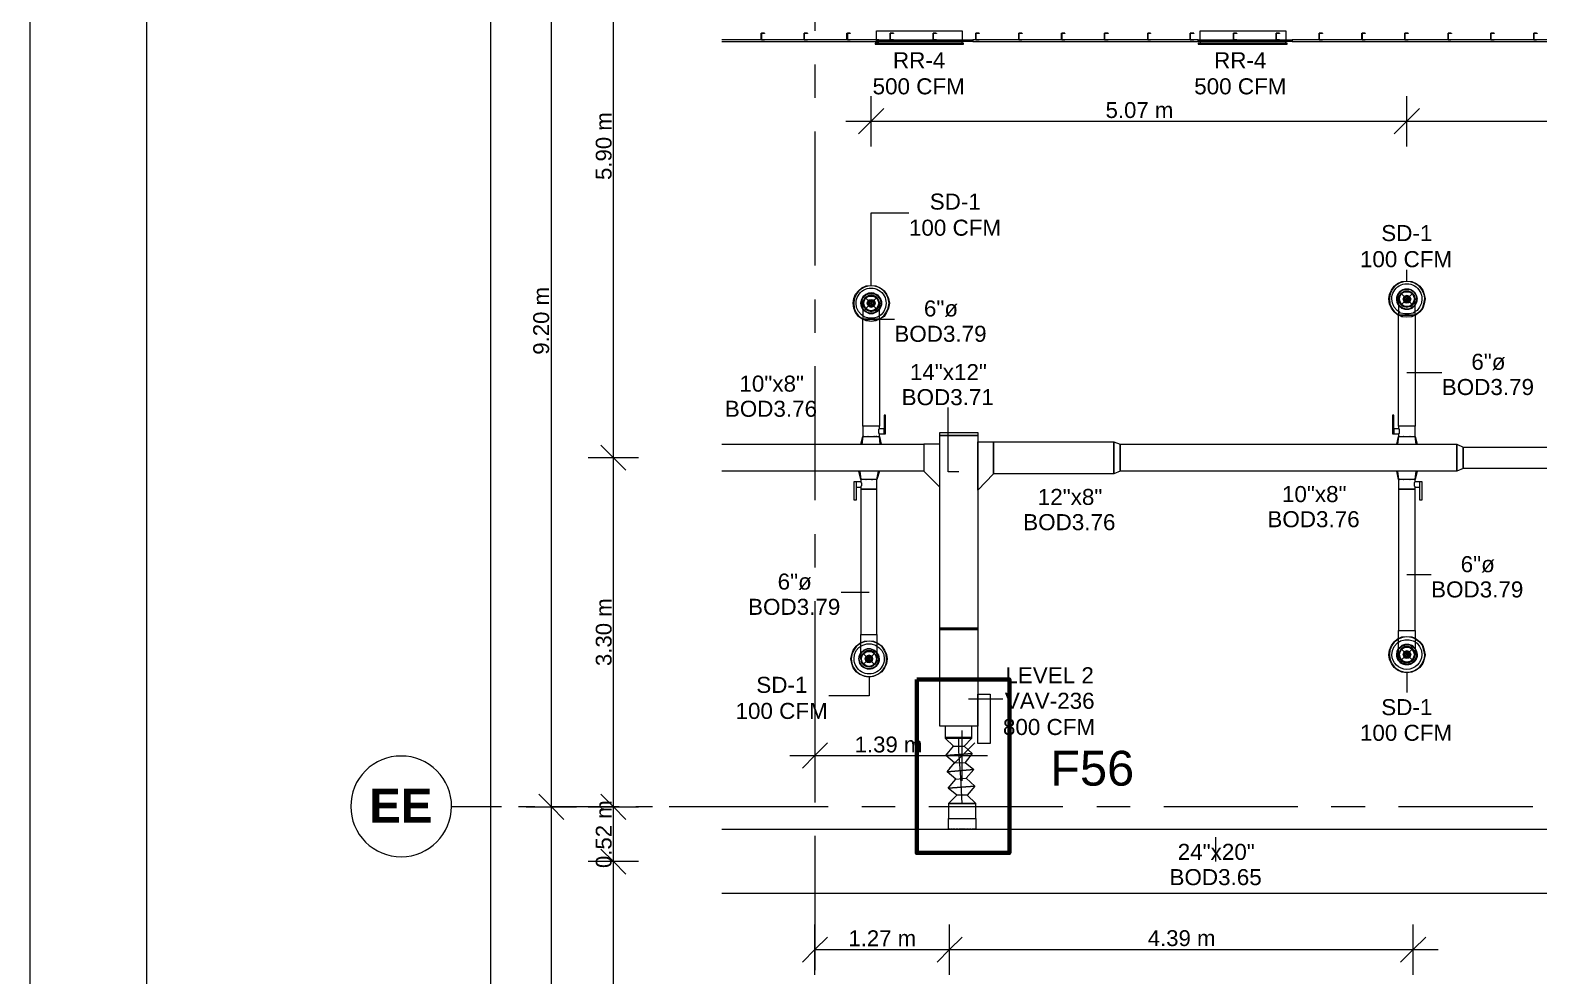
# Model space of a CAD drawing. Header units: metres. Extents: x -2 to 237, y -8 to 52.
# Drawn here: x -2.09 to 12.19, y 13.01 to 21.97 of the extents above; entities that cross this region are included whole.
import ezdxf

# ---------------------------------------------------------------- set-up
doc = ezdxf.new("R2010")
doc.units = ezdxf.units.M
for name, color, linetype, lineweight in [('HVAC - Ductos', 5, 'Continuous', 0), ('PDF2_Text', 7, 'Continuous', 0), ('pie de plano', 251, 'Continuous', 0)]:
    doc.layers.add(name, color=color, linetype=linetype, lineweight=lineweight)
doc.layers.add('PDF2_Geometry', color=7, linetype='Continuous', lineweight=0, true_color=0xaaaaaa)
doc.styles.add('PDF ArialUnicodeMS-Bold-Identity-H', font='arial.ttf')
doc.styles.add('PDF Helvetica', font='')
doc.styles.add('PDF Helvetica Bold', font='')
doc.styles.get('PDF Helvetica').set_extended_font_data('Helvetica')
doc.styles.get('PDF Helvetica Bold').set_extended_font_data('Helvetica', bold=True)

msp = doc.modelspace()

# ---------------------------------------------------------------- linework, layer by layer
at = {"layer": 'HVAC - Ductos', "color": 252, "lineweight": 0, "true_color": 0x939598}
for points in [[(2.272, 9.775), (2.272, 47.075)], [(2.845, 9.775), (2.845, 14.613), (2.845, 23.823), (2.845, 33.027), (2.845, 42.232), (2.845, 47.075)], [(3.432, 9.775), (3.432, 10.701), (3.432, 14.095), (3.432, 14.613), (3.432, 17.92), (3.432, 23.823), (3.432, 26.203), (3.432, 31.711), (3.432, 33.027), (3.432, 34.357), (3.432, 38.98), (3.432, 42.232), (3.432, 42.342), (3.432, 46.098), (3.432, 47.075)], [(3.313, 18.039), (3.432, 17.92), (3.551, 17.801)], [(3.67, 17.92), (3.432, 17.92), (3.193, 17.92)], [(2.726, 14.733), (2.845, 14.613), (2.964, 14.494)], [(3.313, 14.733), (3.432, 14.613), (3.551, 14.494)], [(2.606, 14.613), (2.845, 14.613), (3.083, 14.613)], [(3.193, 14.613), (3.432, 14.613), (3.67, 14.613)], [(3.313, 14.214), (3.432, 14.095), (3.551, 13.976)], [(3.67, 14.095), (3.432, 14.095), (3.193, 14.095)]]:
    msp.add_lwpolyline(points, dxfattribs=at)
at = {"layer": 'HVAC - Ductos', "lineweight": 0}
for points in [[(6.748, 21.846), (6.734, 21.846), (6.734, 21.869), (5.922, 21.869), (5.922, 21.965), (6.734, 21.965), (6.734, 21.869), (5.922, 21.869), (5.922, 21.846), (5.909, 21.846), (5.909, 21.837), (6.748, 21.837), (6.748, 21.846), (5.909, 21.846)], [(9.811, 21.846), (9.798, 21.846), (9.798, 21.869), (8.986, 21.869), (8.986, 21.965), (9.798, 21.965), (9.798, 21.869), (8.986, 21.869), (8.986, 21.846), (8.972, 21.846)], [(5.932, 21.837), (6.725, 21.837)], [(8.995, 21.837), (9.789, 21.837)], [(5.872, 20.869), (5.872, 21.108), (5.872, 21.346)], [(10.944, 20.869), (10.944, 21.108), (10.944, 21.346)], [(5.991, 21.227), (5.872, 21.108), (5.753, 20.988)], [(11.064, 21.227), (10.944, 21.108), (10.825, 20.988)], [(5.633, 21.108), (10.944, 21.108), (14.549, 21.108), (14.925, 21.108)], [(5.872, 19.553), (5.872, 20.241), (6.23, 20.241)], [(10.944, 19.594), (10.944, 19.7)], [(5.945, 19.356), (5.941, 19.356), (5.941, 19.351), (5.922, 19.333), (5.909, 19.319), (5.89, 19.31), (5.872, 19.31), (5.854, 19.31), (5.835, 19.319), (5.821, 19.333), (5.808, 19.346), (5.803, 19.365), (5.798, 19.383), (5.803, 19.402), (5.808, 19.42), (5.821, 19.434), (5.835, 19.447), (5.854, 19.452), (5.872, 19.457), (5.89, 19.452), (5.909, 19.447), (5.922, 19.434), (5.936, 19.42), (5.945, 19.402), (5.945, 19.383), (5.945, 19.365), (5.936, 19.346), (5.922, 19.333), (5.904, 19.314), (5.899, 19.314), (5.899, 19.31)], [(5.808, 19.415), (5.821, 19.434), (5.84, 19.447)], [(5.84, 19.452), (5.844, 19.452)], [(5.849, 19.452), (5.872, 19.457), (5.899, 19.452)], [(5.899, 19.452), (5.904, 19.452)], [(5.904, 19.447), (5.922, 19.434), (5.941, 19.415)], [(11.018, 19.397), (11.013, 19.392), (10.995, 19.369), (10.981, 19.36), (10.963, 19.351), (10.944, 19.351), (10.926, 19.351), (10.908, 19.36), (10.894, 19.369), (10.88, 19.388), (10.876, 19.402), (10.871, 19.424), (10.876, 19.443), (10.88, 19.461), (10.894, 19.475), (10.908, 19.489), (10.926, 19.493), (10.944, 19.498), (10.963, 19.493), (10.981, 19.489), (10.995, 19.475), (11.008, 19.461), (11.018, 19.443), (11.018, 19.424), (11.018, 19.402), (11.008, 19.388), (10.995, 19.369), (10.976, 19.356), (10.972, 19.351)], [(10.876, 19.392), (10.876, 19.397), (10.871, 19.424), (10.876, 19.447)], [(10.876, 19.447), (10.876, 19.452), (10.876, 19.457)], [(10.88, 19.452), (10.894, 19.475), (10.912, 19.489)], [(10.912, 19.493), (10.917, 19.493)], [(10.921, 19.493), (10.944, 19.498), (10.972, 19.493)], [(10.972, 19.493), (10.976, 19.493)], [(10.976, 19.489), (10.995, 19.475), (11.013, 19.452)], [(11.013, 19.457), (11.013, 19.452), (11.018, 19.447)], [(11.013, 19.447), (11.018, 19.424), (11.013, 19.397)], [(5.794, 19.383), (5.794, 19.379), (5.794, 19.356), (5.794, 19.328), (5.794, 19.291), (5.794, 19.25), (5.794, 19.232), (5.798, 19.232), (5.808, 19.232), (5.817, 19.232), (5.835, 19.232), (5.854, 19.232), (5.872, 19.232), (5.89, 19.232), (5.909, 19.232), (5.927, 19.232), (5.936, 19.232), (5.945, 19.232), (5.95, 19.232), (5.95, 19.273), (5.95, 19.314), (5.95, 19.346), (5.95, 19.369), (5.95, 19.383)], [(5.803, 19.351), (5.803, 19.356), (5.798, 19.383), (5.803, 19.406)], [(5.798, 19.379), (5.798, 19.365), (5.808, 19.346), (5.817, 19.328), (5.835, 19.319), (5.854, 19.31), (5.872, 19.305), (5.89, 19.31), (5.909, 19.319), (5.927, 19.328), (5.936, 19.346), (5.945, 19.365), (5.95, 19.379)], [(5.803, 19.411), (5.803, 19.415)], [(5.844, 19.31), (5.844, 19.314), (5.84, 19.314), (5.821, 19.333), (5.808, 19.351)], [(5.899, 19.314), (5.872, 19.31), (5.849, 19.314)], [(5.941, 19.415), (5.941, 19.411), (5.945, 19.411)], [(5.941, 19.406), (5.945, 19.383), (5.941, 19.356)], [(10.866, 19.424), (10.866, 19.415), (10.866, 19.397), (10.866, 19.369), (10.866, 19.333), (10.866, 19.287), (10.866, 19.269), (10.871, 19.269), (10.88, 19.269), (10.889, 19.269), (10.908, 19.269), (10.926, 19.269), (10.944, 19.269), (10.963, 19.269), (10.981, 19.269), (10.999, 19.269), (11.013, 19.269), (11.018, 19.269), (11.022, 19.269), (11.022, 19.314), (11.022, 19.356), (11.022, 19.388), (11.022, 19.411), (11.022, 19.42)], [(10.871, 19.415), (10.871, 19.402), (10.88, 19.383), (10.889, 19.369), (10.908, 19.356), (10.926, 19.351), (10.944, 19.346), (10.963, 19.351), (10.981, 19.356), (10.999, 19.369), (11.013, 19.383), (11.018, 19.402), (11.022, 19.415)], [(11.022, 19.305), (11.004, 19.291), (10.967, 19.282), (10.926, 19.282), (10.885, 19.291), (10.871, 19.305)], [(10.917, 19.351), (10.912, 19.356), (10.894, 19.369), (10.88, 19.392)], [(10.972, 19.356), (10.944, 19.351), (10.921, 19.356)], [(5.95, 19.264), (5.932, 19.25), (5.895, 19.241), (5.854, 19.241), (5.812, 19.25), (5.794, 19.264)], [(5.95, 19.232), (5.918, 19.218), (5.872, 19.209), (5.826, 19.218), (5.794, 19.232)], [(5.95, 19.232), (5.945, 19.232), (5.936, 19.232), (5.927, 19.232), (5.909, 19.232), (5.89, 19.232), (5.872, 19.232), (5.854, 19.232), (5.835, 19.232), (5.817, 19.232), (5.808, 19.232), (5.798, 19.232), (5.794, 19.232)], [(5.798, 19.236), (5.831, 19.223), (5.872, 19.214), (5.918, 19.223), (5.95, 19.236)], [(5.872, 19.232), (6.092, 19.232)], [(11.022, 19.269), (11.018, 19.269), (11.013, 19.269), (10.999, 19.269), (10.981, 19.269), (10.963, 19.269), (10.944, 19.269), (10.926, 19.269), (10.908, 19.269), (10.889, 19.269), (10.88, 19.269), (10.871, 19.269), (10.866, 19.269)], [(10.871, 19.273), (10.903, 19.259), (10.944, 19.255), (10.99, 19.259), (11.022, 19.273)], [(11.022, 19.269), (10.99, 19.255), (10.944, 19.25), (10.898, 19.255), (10.871, 19.269)], [(10.944, 18.727), (11.275, 18.727)], [(5.945, 18.122), (5.95, 18.122), (5.95, 18.145), (5.996, 18.145), (6.009, 18.145), (6.009, 18.324), (5.996, 18.324), (5.996, 18.145), (5.996, 18.149), (5.996, 18.154), (5.996, 18.159), (5.996, 18.163), (5.996, 18.172), (5.996, 18.177), (5.996, 18.182), (5.996, 18.191), (5.996, 18.195), (5.95, 18.195), (5.95, 18.218), (5.945, 18.218), (5.936, 18.218), (5.927, 18.218), (5.909, 18.218), (5.89, 18.218), (5.872, 18.218), (5.854, 18.218), (5.835, 18.218), (5.817, 18.218), (5.808, 18.218), (5.798, 18.218), (5.794, 18.218), (5.794, 18.122), (5.798, 18.122), (5.803, 18.122), (5.808, 18.122), (5.817, 18.122), (5.835, 18.122), (5.854, 18.122), (5.872, 18.122), (5.89, 18.122), (5.909, 18.122), (5.927, 18.122), (5.936, 18.122), (5.941, 18.122)], [(6.702, 17.787), (6.601, 17.787), (6.601, 18.397)], [(11.018, 18.122), (11.022, 18.122), (11.022, 18.218), (11.018, 18.218), (11.013, 18.218), (10.999, 18.218), (10.981, 18.218), (10.963, 18.218), (10.944, 18.218), (10.926, 18.218), (10.908, 18.218), (10.889, 18.218), (10.88, 18.218), (10.871, 18.218), (10.866, 18.218), (10.866, 18.195), (10.82, 18.195), (10.82, 18.191), (10.82, 18.182), (10.82, 18.177), (10.82, 18.172), (10.82, 18.163), (10.82, 18.159), (10.82, 18.154), (10.82, 18.149), (10.82, 18.145), (10.82, 18.324), (10.807, 18.324), (10.807, 18.145), (10.82, 18.145), (10.866, 18.145), (10.866, 18.122), (10.871, 18.122), (10.876, 18.122), (10.88, 18.122), (10.889, 18.122), (10.908, 18.122), (10.926, 18.122), (10.944, 18.122), (10.963, 18.122), (10.981, 18.122), (10.999, 18.122), (11.013, 18.122)], [(5.95, 18.145), (5.95, 18.149), (5.945, 18.149), (5.945, 18.159), (5.945, 18.168), (5.945, 18.177), (5.945, 18.182), (5.945, 18.191), (5.95, 18.195)], [(10.866, 18.195), (10.871, 18.195), (10.871, 18.191), (10.871, 18.182), (10.871, 18.177), (10.871, 18.168), (10.871, 18.159), (10.871, 18.149), (10.866, 18.145)], [(4.459, 18.049), (6.372, 18.049), (6.372, 17.792), (4.459, 17.792)], [(5.78, 18.049), (5.776, 18.049), (5.794, 18.122), (5.776, 18.049), (5.78, 18.049), (5.785, 18.049), (5.789, 18.049), (5.798, 18.049)], [(5.794, 18.122), (5.785, 18.049)], [(5.794, 18.049), (5.789, 18.049)], [(5.803, 18.049), (5.817, 18.049), (5.821, 18.049)], [(5.826, 18.049), (5.831, 18.049), (5.84, 18.049), (5.854, 18.049)], [(5.858, 18.049), (5.863, 18.049), (5.886, 18.049)], [(5.89, 18.049), (5.895, 18.049), (5.904, 18.049), (5.918, 18.049), (5.927, 18.049), (5.945, 18.049), (5.959, 18.049), (5.964, 18.049), (5.968, 18.049), (5.964, 18.049)], [(5.968, 18.049), (5.95, 18.122), (5.968, 18.049)], [(5.959, 18.049), (5.95, 18.122)], [(10.848, 18.049), (10.866, 18.122), (10.848, 18.049)], [(10.853, 18.049), (10.848, 18.049), (10.853, 18.049), (10.857, 18.049), (10.862, 18.049), (10.871, 18.049)], [(10.866, 18.122), (10.857, 18.049)], [(10.876, 18.049), (10.889, 18.049), (10.894, 18.049)], [(10.898, 18.049), (10.903, 18.049), (10.912, 18.049), (10.921, 18.049), (10.931, 18.049), (10.935, 18.049), (10.958, 18.049)], [(10.963, 18.049), (10.967, 18.049), (10.976, 18.049), (10.99, 18.049), (10.995, 18.049), (10.999, 18.049), (11.018, 18.049), (11.031, 18.049), (11.036, 18.049), (11.041, 18.049), (11.022, 18.122), (11.041, 18.049), (11.036, 18.049)], [(11.031, 18.049), (11.022, 18.122)], [(5.73, 17.64), (5.776, 17.64), (5.776, 17.622), (5.78, 17.622), (5.785, 17.622), (5.798, 17.622), (5.812, 17.622), (5.831, 17.622), (5.854, 17.622), (5.872, 17.622), (5.89, 17.622), (5.904, 17.622), (5.918, 17.622), (5.927, 17.622), (5.927, 17.714), (5.941, 17.792)], [(5.927, 17.714), (5.922, 17.714), (5.918, 17.714), (5.904, 17.714), (5.89, 17.714), (5.872, 17.714), (5.854, 17.714), (5.831, 17.714), (5.812, 17.714), (5.798, 17.714), (5.785, 17.714), (5.78, 17.714), (5.776, 17.714), (5.776, 17.691), (5.73, 17.691), (5.73, 17.686), (5.73, 17.682), (5.73, 17.673), (5.73, 17.668), (5.73, 17.659), (5.73, 17.654), (5.73, 17.65), (5.73, 17.645)], [(5.776, 17.792), (5.766, 17.792), (5.762, 17.792), (5.757, 17.792), (5.762, 17.792)], [(5.757, 17.792), (5.776, 17.714), (5.757, 17.792)], [(5.766, 17.792), (5.776, 17.714)], [(5.835, 17.792), (5.831, 17.792), (5.817, 17.792), (5.808, 17.792), (5.803, 17.792), (5.798, 17.792), (5.78, 17.792)], [(5.922, 17.792), (5.909, 17.792), (5.899, 17.792), (5.895, 17.792), (5.886, 17.792), (5.872, 17.792), (5.867, 17.792), (5.863, 17.792), (5.84, 17.792)], [(5.945, 17.792), (5.95, 17.792), (5.927, 17.714), (5.95, 17.792), (5.945, 17.792), (5.941, 17.792), (5.936, 17.792), (5.927, 17.792)], [(10.871, 17.792), (10.862, 17.792), (10.857, 17.792), (10.866, 17.714), (10.848, 17.792), (10.853, 17.792), (10.848, 17.792), (10.866, 17.714)], [(11.013, 17.714), (10.999, 17.714), (10.981, 17.714), (10.963, 17.714), (10.944, 17.714), (10.926, 17.714), (10.908, 17.714), (10.889, 17.714), (10.88, 17.714), (10.876, 17.714), (10.871, 17.714), (10.866, 17.714), (10.866, 17.622), (10.871, 17.622), (10.88, 17.622), (10.889, 17.622), (10.908, 17.622), (10.926, 17.622), (10.944, 17.622), (10.963, 17.622), (10.981, 17.622), (10.999, 17.622), (11.013, 17.622), (11.018, 17.622), (11.022, 17.622), (11.022, 17.64), (11.068, 17.64)], [(10.894, 17.792), (10.889, 17.792), (10.876, 17.792)], [(10.958, 17.792), (10.935, 17.792), (10.931, 17.792), (10.921, 17.792), (10.912, 17.792), (10.903, 17.792), (10.898, 17.792)], [(11.022, 17.714), (11.031, 17.792), (11.018, 17.792), (10.999, 17.792), (10.995, 17.792), (10.99, 17.792), (10.976, 17.792), (10.967, 17.792), (10.963, 17.792)], [(11.068, 17.645), (11.068, 17.65), (11.068, 17.654), (11.068, 17.659), (11.068, 17.668), (11.068, 17.673), (11.068, 17.682), (11.068, 17.686), (11.068, 17.691), (11.022, 17.691), (11.022, 17.714), (11.018, 17.714)], [(11.041, 17.792), (11.022, 17.714), (11.041, 17.792)], [(5.776, 17.691), (5.776, 17.686), (5.78, 17.682), (5.78, 17.673), (5.78, 17.663), (5.78, 17.654), (5.776, 17.65), (5.776, 17.645), (5.776, 17.64)], [(11.022, 17.64), (11.022, 17.645), (11.018, 17.65), (11.018, 17.654), (11.018, 17.663), (11.018, 17.673), (11.018, 17.682), (11.018, 17.686), (11.022, 17.691)], [(10.944, 16.815), (11.174, 16.815)], [(5.854, 16.645), (5.588, 16.645)], [(5.927, 16.168), (5.936, 16.164), (5.973, 16.136), (6, 16.099), (6.019, 16.058), (6.023, 16.017), (6.019, 15.971), (6, 15.93), (5.973, 15.893), (5.936, 15.866), (5.895, 15.852), (5.854, 15.843), (5.808, 15.852), (5.766, 15.866), (5.73, 15.893), (5.702, 15.93), (5.688, 15.971), (5.679, 16.017), (5.688, 16.058), (5.702, 16.099), (5.73, 16.136), (5.766, 16.164), (5.776, 16.168)], [(5.776, 16.017), (5.776, 16.031), (5.776, 16.058), (5.776, 16.095), (5.776, 16.141), (5.776, 16.191), (5.776, 16.246), (5.78, 16.246), (5.785, 16.246), (5.798, 16.246), (5.812, 16.246), (5.831, 16.246), (5.854, 16.246), (5.872, 16.246), (5.89, 16.246), (5.904, 16.246), (5.918, 16.246), (5.927, 16.246), (5.927, 16.21), (5.927, 16.159), (5.927, 16.109), (5.927, 16.072), (5.927, 16.04), (5.927, 16.021), (5.927, 16.017), (5.927, 15.999), (5.927, 16.017), (5.927, 16.021), (5.927, 16.017)], [(5.776, 16.168), (5.808, 16.182), (5.854, 16.187), (5.895, 16.182), (5.927, 16.168)], [(5.927, 16.164), (5.895, 16.177), (5.854, 16.182), (5.808, 16.177), (5.776, 16.164)], [(5.776, 16.136), (5.794, 16.145), (5.831, 16.159), (5.872, 16.159), (5.913, 16.145), (5.927, 16.136)], [(11.022, 16.21), (11.031, 16.205), (11.068, 16.177), (11.096, 16.141), (11.109, 16.099), (11.119, 16.054), (11.109, 16.012), (11.096, 15.971), (11.068, 15.934), (11.031, 15.907), (10.99, 15.888), (10.944, 15.884), (10.898, 15.888), (10.857, 15.907), (10.825, 15.934), (10.798, 15.971), (10.779, 16.012), (10.775, 16.054), (10.779, 16.099), (10.798, 16.141), (10.825, 16.177), (10.857, 16.205), (10.866, 16.21)], [(10.866, 16.054), (10.866, 16.058), (10.866, 16.072), (10.866, 16.099), (10.866, 16.136), (10.866, 16.182), (10.866, 16.232), (10.866, 16.283), (10.871, 16.283), (10.88, 16.283), (10.889, 16.283), (10.908, 16.283), (10.926, 16.283), (10.944, 16.283), (10.963, 16.283), (10.981, 16.283), (10.999, 16.283), (11.013, 16.283), (11.018, 16.283), (11.022, 16.283), (11.022, 16.251), (11.022, 16.196), (11.022, 16.15), (11.022, 16.109), (11.022, 16.081), (11.022, 16.063), (11.022, 16.054), (11.018, 16.04), (11.022, 16.054), (11.022, 16.063), (11.022, 16.054)], [(10.871, 16.21), (10.898, 16.223), (10.944, 16.228), (10.99, 16.223), (11.022, 16.21)], [(11.022, 16.205), (10.99, 16.219), (10.944, 16.223), (10.903, 16.219), (10.871, 16.205)], [(10.871, 16.177), (10.885, 16.187), (10.926, 16.196), (10.967, 16.196), (11.004, 16.187), (11.022, 16.177)], [(5.927, 16.021), (5.927, 16.035), (5.918, 16.054), (5.904, 16.067), (5.89, 16.081), (5.872, 16.09), (5.854, 16.09), (5.831, 16.09), (5.812, 16.081), (5.798, 16.067), (5.785, 16.054), (5.78, 16.035), (5.776, 16.021)], [(5.78, 16.04), (5.78, 16.044), (5.785, 16.049)], [(5.785, 15.989), (5.78, 16.017), (5.785, 16.04)], [(5.785, 16.044), (5.798, 16.067), (5.821, 16.081)], [(5.821, 16.086), (5.826, 16.086), (5.854, 16.09), (5.876, 16.086), (5.881, 16.086), (5.886, 16.086)], [(5.881, 16.081), (5.904, 16.067), (5.918, 16.044)], [(5.922, 16.049), (5.922, 16.044), (5.922, 16.04), (5.927, 16.017), (5.922, 15.989)], [(10.972, 16.127), (10.976, 16.122), (10.995, 16.109), (11.008, 16.09), (11.018, 16.077), (11.013, 16.095), (10.999, 16.109), (10.981, 16.122), (10.963, 16.132), (10.944, 16.132), (10.926, 16.132), (10.908, 16.122), (10.889, 16.109), (10.88, 16.095), (10.871, 16.077), (10.871, 16.063)], [(10.876, 16.031), (10.871, 16.054), (10.876, 16.077), (10.88, 16.09), (10.894, 16.109), (10.908, 16.118), (10.926, 16.127), (10.944, 16.132), (10.963, 16.127), (10.981, 16.118), (10.995, 16.109), (11.013, 16.086), (11.018, 16.081)], [(11.022, 16.063), (11.018, 16.077), (11.018, 16.054), (11.018, 16.035), (11.018, 16.04), (11.018, 16.035), (11.008, 16.017), (10.995, 16.003), (10.981, 15.994), (10.963, 15.985), (10.944, 15.98), (10.926, 15.985), (10.908, 15.994), (10.894, 16.003), (10.88, 16.017), (10.876, 16.035), (10.871, 16.054), (10.876, 16.077)], [(10.876, 16.081), (10.876, 16.086)], [(10.876, 16.021), (10.876, 16.026), (10.876, 16.031)], [(10.88, 16.086), (10.894, 16.109), (10.912, 16.122), (10.917, 16.127)], [(10.912, 15.989), (10.894, 16.003), (10.88, 16.026)], [(10.921, 16.127), (10.944, 16.132), (10.972, 16.122)], [(11.013, 16.026), (10.995, 16.003), (10.976, 15.989)], [(11.013, 16.077), (11.018, 16.054), (11.013, 16.031)], [(11.018, 16.031), (11.013, 16.026), (11.013, 16.021)], [(5.785, 15.985), (5.78, 15.985), (5.78, 15.989)], [(5.821, 15.948), (5.798, 15.962), (5.785, 15.985)], [(5.812, 15.953), (5.812, 15.948)], [(5.826, 15.943), (5.821, 15.943), (5.821, 15.948)], [(5.876, 15.948), (5.854, 15.943), (5.826, 15.948)], [(5.886, 15.948), (5.881, 15.943), (5.876, 15.943)], [(5.918, 15.985), (5.904, 15.962), (5.881, 15.948)], [(5.922, 15.989), (5.922, 15.985)], [(10.917, 15.985), (10.912, 15.985)], [(10.972, 15.985), (10.944, 15.98), (10.921, 15.985)], [(10.944, 15.884), (10.944, 15.696)], [(10.976, 15.985), (10.972, 15.985)], [(5.854, 15.843), (5.854, 15.664), (5.473, 15.664)], [(6.794, 15.636), (7.119, 15.636)], [(5.34, 15.338), (5.34, 15.1), (5.34, 14.861)], [(6.734, 14.861), (6.734, 15.1), (6.734, 15.338)], [(5.459, 15.219), (5.34, 15.1), (5.221, 14.98)], [(6.652, 15.187), (6.574, 15.265), (6.826, 15.265), (6.752, 15.187), (6.83, 15.118), (6.578, 15.1), (6.652, 15.187), (6.752, 15.187)], [(6.574, 15.265), (6.578, 15.265), (6.597, 15.265), (6.624, 15.265), (6.661, 15.265), (6.702, 15.265), (6.739, 15.265), (6.775, 15.265), (6.803, 15.265), (6.821, 15.265), (6.826, 15.265)], [(6.853, 15.219), (6.734, 15.1), (6.615, 14.98)], [(6.734, 14.646), (6.729, 14.769), (6.72, 14.893), (6.711, 15.017), (6.702, 15.141), (6.702, 15.265)], [(5.101, 15.1), (6.973, 15.1)], [(6.661, 15.031), (6.578, 15.1), (6.83, 15.118), (6.762, 15.035), (6.844, 14.967), (6.592, 14.944), (6.661, 15.031), (6.762, 15.035)], [(6.674, 14.875), (6.592, 14.944), (6.844, 14.967), (6.771, 14.884), (6.853, 14.811), (6.601, 14.792), (6.674, 14.875), (6.771, 14.884)], [(6.684, 14.724), (6.601, 14.792), (6.853, 14.811), (6.78, 14.724), (6.684, 14.724), (6.606, 14.646), (6.606, 14.503), (6.61, 14.503), (6.624, 14.503), (6.642, 14.503), (6.67, 14.503), (6.702, 14.503), (6.734, 14.503), (6.766, 14.503), (6.798, 14.503), (6.821, 14.503), (6.844, 14.503), (6.858, 14.503), (6.863, 14.503), (6.863, 14.646), (6.606, 14.646), (6.863, 14.646), (6.78, 14.724)], [(6.61, 14.402), (6.606, 14.402), (6.606, 14.503), (6.61, 14.503), (6.624, 14.503), (6.642, 14.503), (6.67, 14.503), (6.702, 14.503), (6.734, 14.503), (6.766, 14.503), (6.798, 14.503), (6.821, 14.503), (6.844, 14.503), (6.858, 14.503), (6.863, 14.503), (6.863, 14.402), (6.858, 14.402)], [(4.459, 14.402), (14.182, 14.402), (14.182, 13.793), (4.459, 13.793)], [(6.624, 14.402), (6.619, 14.402), (6.615, 14.402)], [(6.638, 14.402), (6.633, 14.402), (6.629, 14.402)], [(6.665, 14.402), (6.656, 14.402), (6.647, 14.402)], [(6.693, 14.402), (6.679, 14.402), (6.674, 14.402)], [(6.766, 14.402), (6.762, 14.402), (6.734, 14.402), (6.707, 14.402), (6.702, 14.402)], [(6.794, 14.402), (6.789, 14.402), (6.775, 14.402)], [(6.817, 14.402), (6.812, 14.402), (6.803, 14.402)], [(6.84, 14.402), (6.83, 14.402), (6.826, 14.402)], [(6.853, 14.402), (6.849, 14.402), (6.844, 14.402)], [(9.137, 14.095), (9.137, 14.325)], [(5.34, 13.261), (5.34, 13.499)], [(6.615, 13.022), (6.615, 13.261), (6.615, 13.499)], [(11.004, 13.022), (11.004, 13.261), (11.004, 13.499)], [(5.459, 13.38), (5.34, 13.261), (5.221, 13.141)], [(6.734, 13.38), (6.615, 13.261), (6.496, 13.141)], [(11.123, 13.38), (11.004, 13.261), (10.885, 13.141)], [(5.34, 13.022), (5.34, 13.261), (6.615, 13.261), (11.242, 13.261)]]:
    msp.add_lwpolyline(points, dxfattribs=at)
for points in [[(5.932, 21.869), (6.051, 21.869)], [(6.133, 21.869), (6.289, 21.869)], [(6.372, 21.869), (6.528, 21.869)], [(6.61, 21.869), (6.729, 21.869)], [(8.995, 21.869), (9.114, 21.869)], [(9.192, 21.869), (9.353, 21.869)], [(9.431, 21.869), (9.591, 21.869)], [(9.669, 21.869), (9.793, 21.869)], [(8.968, 21.846), (8.968, 21.837), (9.811, 21.837), (9.811, 21.846)], [(10.866, 18.218), (10.866, 19.269), (10.857, 19.273), (10.825, 19.301), (10.798, 19.337), (10.779, 19.379), (10.775, 19.424), (10.779, 19.466), (10.798, 19.507), (10.825, 19.544), (10.857, 19.571), (10.898, 19.59), (10.944, 19.594), (10.99, 19.59), (11.031, 19.571), (11.068, 19.544), (11.096, 19.507), (11.109, 19.466), (11.119, 19.424), (11.109, 19.379), (11.096, 19.337), (11.068, 19.301), (11.031, 19.273), (11.022, 19.269), (11.022, 18.218), (11.018, 18.218), (11.013, 18.218), (10.999, 18.218), (10.981, 18.218), (10.963, 18.218), (10.944, 18.218), (10.926, 18.218), (10.908, 18.218), (10.889, 18.218), (10.88, 18.218), (10.871, 18.218)], [(5.794, 18.218), (5.794, 19.232), (5.785, 19.236), (5.753, 19.259), (5.725, 19.296), (5.707, 19.337), (5.702, 19.383), (5.707, 19.429), (5.725, 19.47), (5.753, 19.502), (5.785, 19.53), (5.826, 19.548), (5.872, 19.553), (5.918, 19.548), (5.959, 19.53), (5.996, 19.502), (6.019, 19.47), (6.037, 19.429), (6.046, 19.383), (6.037, 19.337), (6.019, 19.296), (5.996, 19.259), (5.959, 19.236), (5.95, 19.232), (5.95, 18.218), (5.945, 18.218), (5.936, 18.218), (5.927, 18.218), (5.909, 18.218), (5.89, 18.218), (5.872, 18.218), (5.854, 18.218), (5.835, 18.218), (5.817, 18.218), (5.808, 18.218), (5.798, 18.218)], [(5.794, 19.383), (5.798, 19.402), (5.808, 19.42), (5.817, 19.438), (5.835, 19.447), (5.854, 19.457), (5.872, 19.461), (5.89, 19.457), (5.909, 19.447), (5.927, 19.438), (5.936, 19.42), (5.945, 19.402), (5.95, 19.383), (5.95, 19.379), (5.95, 19.383), (5.945, 19.402), (5.936, 19.42), (5.927, 19.438), (5.909, 19.447), (5.89, 19.457), (5.872, 19.461), (5.854, 19.457), (5.835, 19.447), (5.817, 19.438), (5.808, 19.42), (5.798, 19.402), (5.794, 19.383), (5.798, 19.379)], [(5.936, 19.356), (5.922, 19.333), (5.899, 19.319), (5.872, 19.31), (5.844, 19.319), (5.821, 19.333), (5.808, 19.356), (5.803, 19.383), (5.808, 19.411), (5.821, 19.434), (5.844, 19.447), (5.872, 19.452), (5.899, 19.447), (5.922, 19.434), (5.936, 19.411), (5.945, 19.383)], [(10.866, 19.424), (10.871, 19.443), (10.88, 19.461), (10.889, 19.475), (10.908, 19.489), (10.926, 19.498), (10.944, 19.498), (10.963, 19.498), (10.981, 19.489), (10.999, 19.475), (11.013, 19.461), (11.018, 19.443), (11.022, 19.424), (11.022, 19.415), (11.022, 19.424), (11.018, 19.443), (11.013, 19.461), (10.999, 19.475), (10.981, 19.489), (10.963, 19.498), (10.944, 19.498), (10.926, 19.498), (10.908, 19.489), (10.889, 19.475), (10.88, 19.461), (10.871, 19.443), (10.866, 19.424), (10.871, 19.415)], [(11.008, 19.397), (10.995, 19.374), (10.972, 19.356), (10.944, 19.351), (10.917, 19.356), (10.894, 19.374), (10.88, 19.397), (10.876, 19.424), (10.88, 19.452), (10.894, 19.475), (10.917, 19.489), (10.944, 19.493), (10.972, 19.489), (10.995, 19.475), (11.008, 19.452), (11.018, 19.424)], [(10.976, 19.406), (10.981, 19.424), (10.976, 19.406), (10.963, 19.392), (10.944, 19.388), (10.926, 19.392), (10.917, 19.406), (10.908, 19.424), (10.917, 19.438), (10.926, 19.452), (10.944, 19.457), (10.963, 19.452), (10.976, 19.438), (10.981, 19.424), (10.976, 19.438), (10.963, 19.452), (10.944, 19.457), (10.926, 19.452), (10.917, 19.438), (10.912, 19.424), (10.917, 19.406), (10.926, 19.392), (10.944, 19.388), (10.963, 19.392)], [(10.926, 19.438), (10.921, 19.424), (10.926, 19.438), (10.935, 19.447), (10.953, 19.447), (10.967, 19.438), (10.972, 19.424), (10.967, 19.438), (10.953, 19.447), (10.935, 19.447)], [(10.958, 19.411), (10.944, 19.402), (10.931, 19.411), (10.926, 19.424), (10.931, 19.438), (10.944, 19.443), (10.958, 19.438), (10.967, 19.424)], [(10.944, 19.429), (10.94, 19.424), (10.94, 19.429), (10.949, 19.429), (10.949, 19.424), (10.949, 19.429)], [(5.776, 19.383), (5.78, 19.351), (5.794, 19.324), (5.78, 19.351)], [(5.798, 19.324), (5.826, 19.301), (5.858, 19.291), (5.89, 19.291), (5.918, 19.301), (5.945, 19.324), (5.95, 19.328), (5.945, 19.324), (5.918, 19.301), (5.89, 19.291), (5.858, 19.291), (5.826, 19.301), (5.798, 19.324), (5.794, 19.328)], [(5.945, 19.319), (5.922, 19.301), (5.89, 19.287), (5.854, 19.287), (5.826, 19.301), (5.798, 19.319), (5.794, 19.324), (5.798, 19.319), (5.826, 19.301), (5.854, 19.287), (5.89, 19.287), (5.922, 19.301), (5.945, 19.319), (5.95, 19.324)], [(5.904, 19.365), (5.909, 19.383), (5.904, 19.365), (5.89, 19.351), (5.872, 19.346), (5.854, 19.351), (5.84, 19.365), (5.835, 19.383), (5.84, 19.402), (5.854, 19.415), (5.872, 19.42), (5.89, 19.415), (5.904, 19.402), (5.909, 19.383), (5.904, 19.402), (5.89, 19.411), (5.872, 19.415), (5.854, 19.411), (5.844, 19.402), (5.84, 19.383), (5.844, 19.365), (5.854, 19.351), (5.872, 19.346), (5.89, 19.351)], [(5.89, 19.369), (5.899, 19.383), (5.895, 19.369), (5.881, 19.36), (5.863, 19.36), (5.854, 19.369), (5.844, 19.383), (5.854, 19.397), (5.863, 19.406), (5.881, 19.406), (5.895, 19.397), (5.899, 19.383), (5.89, 19.397), (5.881, 19.406), (5.863, 19.406), (5.854, 19.397), (5.849, 19.383), (5.854, 19.369), (5.863, 19.36), (5.881, 19.36)], [(5.886, 19.369), (5.872, 19.36), (5.858, 19.369), (5.854, 19.383), (5.858, 19.397), (5.872, 19.402), (5.886, 19.397), (5.895, 19.383)], [(5.872, 19.388), (5.867, 19.383), (5.867, 19.388), (5.876, 19.388), (5.876, 19.383), (5.876, 19.388)], [(5.876, 19.379), (5.876, 19.383), (5.876, 19.379), (5.867, 19.379), (5.867, 19.383), (5.872, 19.379)], [(10.848, 19.424), (10.853, 19.388), (10.866, 19.365), (10.853, 19.388)], [(11.022, 19.369), (11.018, 19.36), (10.99, 19.342), (10.963, 19.328), (10.931, 19.328), (10.898, 19.342), (10.871, 19.36), (10.898, 19.337), (10.926, 19.328), (10.963, 19.328), (10.995, 19.337), (11.018, 19.36), (11.022, 19.365), (11.018, 19.36)], [(10.871, 19.36), (10.898, 19.342), (10.931, 19.328), (10.963, 19.328), (10.99, 19.342), (11.018, 19.36), (10.995, 19.337), (10.963, 19.328), (10.926, 19.328), (10.898, 19.337), (10.871, 19.36), (10.871, 19.365), (10.871, 19.36), (10.871, 19.369)], [(10.967, 19.406), (10.972, 19.424), (10.967, 19.406), (10.953, 19.397), (10.935, 19.397), (10.926, 19.406), (10.921, 19.424), (10.926, 19.406), (10.935, 19.397), (10.953, 19.397)], [(10.949, 19.42), (10.949, 19.424), (10.949, 19.415), (10.94, 19.415), (10.94, 19.424), (10.944, 19.42)], [(6.881, 18.131), (6.523, 18.131), (6.523, 18.159), (6.881, 18.159)], [(5.803, 18.122), (5.798, 18.122)], [(5.844, 18.122), (5.84, 18.122)], [(5.904, 18.122), (5.899, 18.122)], [(5.927, 18.122), (5.918, 18.122)], [(6.372, 18.049), (6.372, 17.792), (6.523, 17.64), (6.523, 18.049)], [(6.881, 18.131), (6.881, 16.306), (6.523, 16.306), (6.523, 18.131)], [(7.032, 17.769), (6.881, 17.613), (6.881, 18.071), (7.032, 18.071)], [(8.17, 17.769), (7.032, 17.769), (7.032, 18.071), (8.17, 18.071)], [(8.17, 18.071), (8.229, 18.049), (8.229, 17.792), (8.17, 17.769)], [(8.229, 18.049), (11.417, 18.049), (11.417, 17.792), (8.229, 17.792)], [(10.876, 18.122), (10.871, 18.122)], [(10.917, 18.122), (10.912, 18.122)], [(10.976, 18.122), (10.972, 18.122)], [(11.417, 18.049), (11.476, 18.021), (11.476, 17.819), (11.417, 17.792)], [(11.476, 18.021), (15.031, 18.021), (15.031, 17.819), (11.476, 17.819)], [(5.821, 17.714), (5.826, 17.714)], [(5.876, 17.714), (5.881, 17.714), (5.886, 17.714), (5.881, 17.714)], [(10.871, 17.714), (10.876, 17.714)], [(10.912, 17.714), (10.917, 17.714)], [(10.972, 17.714), (10.976, 17.714)], [(11.041, 17.792), (11.036, 17.792)], [(5.73, 17.517), (5.711, 17.517), (5.711, 17.695), (5.73, 17.695)], [(5.927, 17.622), (5.918, 17.622), (5.904, 17.622), (5.89, 17.622), (5.872, 17.622), (5.854, 17.622), (5.831, 17.622), (5.812, 17.622), (5.798, 17.622), (5.785, 17.622), (5.78, 17.622), (5.776, 17.622), (5.776, 16.246), (5.78, 16.246), (5.785, 16.246), (5.798, 16.246), (5.812, 16.246), (5.831, 16.246), (5.854, 16.246), (5.872, 16.246), (5.89, 16.246), (5.904, 16.246), (5.918, 16.246), (5.927, 16.246)], [(11.022, 17.622), (11.018, 17.622), (11.013, 17.622), (10.999, 17.622), (10.981, 17.622), (10.963, 17.622), (10.944, 17.622), (10.926, 17.622), (10.908, 17.622), (10.889, 17.622), (10.88, 17.622), (10.871, 17.622), (10.866, 17.622), (10.866, 16.283), (10.871, 16.283), (10.88, 16.283), (10.889, 16.283), (10.908, 16.283), (10.926, 16.283), (10.944, 16.283), (10.963, 16.283), (10.981, 16.283), (10.999, 16.283), (11.013, 16.283), (11.018, 16.283), (11.022, 16.283)], [(11.068, 17.695), (11.086, 17.695), (11.086, 17.517), (11.068, 17.517)], [(6.523, 16.292), (6.523, 16.306), (6.881, 16.306), (6.881, 16.292)], [(6.523, 15.379), (6.523, 16.292), (6.881, 16.292), (6.881, 15.379)], [(10.871, 16.109), (10.871, 16.118), (10.898, 16.136), (10.931, 16.15), (10.963, 16.15), (10.99, 16.136), (11.018, 16.118), (10.995, 16.141), (10.963, 16.15), (10.926, 16.15), (10.898, 16.141), (10.871, 16.118), (10.871, 16.113), (10.871, 16.118)], [(11.018, 16.118), (10.99, 16.136), (10.963, 16.15), (10.931, 16.15), (10.898, 16.136), (10.871, 16.118), (10.898, 16.141), (10.926, 16.15), (10.963, 16.15), (10.995, 16.141), (11.018, 16.118), (11.022, 16.113), (11.018, 16.118), (11.022, 16.109)], [(5.776, 16.072), (5.762, 16.049), (5.757, 16.017), (5.762, 16.049)], [(5.78, 16.077), (5.803, 16.099), (5.835, 16.109), (5.867, 16.109), (5.899, 16.099), (5.927, 16.077), (5.927, 16.072), (5.927, 16.077), (5.899, 16.099), (5.867, 16.109), (5.835, 16.109), (5.803, 16.099), (5.78, 16.077), (5.776, 16.072)], [(5.922, 16.077), (5.899, 16.095), (5.867, 16.109), (5.835, 16.109), (5.803, 16.095), (5.78, 16.077), (5.776, 16.067), (5.78, 16.077), (5.803, 16.095), (5.835, 16.109), (5.867, 16.109), (5.899, 16.095), (5.922, 16.077), (5.927, 16.067)], [(5.776, 16.021), (5.776, 16.017), (5.78, 15.999), (5.776, 16.017)], [(5.789, 16.054), (5.798, 16.067), (5.817, 16.081), (5.835, 16.086), (5.854, 16.09), (5.872, 16.086), (5.89, 16.081), (5.904, 16.067), (5.918, 16.054), (5.922, 16.035), (5.927, 16.017), (5.922, 15.999), (5.918, 15.98), (5.904, 15.962), (5.89, 15.953), (5.872, 15.943), (5.854, 15.943), (5.835, 15.943), (5.817, 15.953), (5.798, 15.962), (5.789, 15.98), (5.78, 15.999), (5.78, 15.994), (5.78, 15.999), (5.78, 16.017), (5.78, 16.035)], [(5.918, 15.989), (5.904, 15.966), (5.881, 15.948), (5.854, 15.943), (5.826, 15.948), (5.803, 15.966), (5.785, 15.989), (5.78, 16.017), (5.785, 16.044), (5.803, 16.067), (5.826, 16.081), (5.854, 16.086), (5.881, 16.081), (5.904, 16.067), (5.918, 16.044), (5.922, 16.017)], [(5.821, 16.031), (5.817, 16.017), (5.821, 16.035), (5.835, 16.044), (5.854, 16.049), (5.872, 16.044), (5.881, 16.035), (5.886, 16.017), (5.881, 16.031), (5.867, 16.044), (5.854, 16.049), (5.835, 16.044)], [(5.881, 15.999), (5.886, 16.017), (5.881, 15.999), (5.872, 15.985), (5.854, 15.98), (5.835, 15.985), (5.821, 15.999), (5.817, 16.017), (5.821, 15.999), (5.835, 15.985), (5.854, 15.98), (5.867, 15.985)], [(5.831, 16.031), (5.826, 16.017), (5.831, 16.031), (5.844, 16.04), (5.858, 16.04), (5.872, 16.031), (5.876, 16.017), (5.872, 16.031), (5.858, 16.04), (5.844, 16.04)], [(5.872, 16.003), (5.876, 16.017), (5.872, 15.999), (5.858, 15.989), (5.844, 15.989), (5.831, 15.999), (5.826, 16.017), (5.831, 16.003), (5.844, 15.994), (5.858, 15.994)], [(5.867, 16.003), (5.854, 15.994), (5.84, 16.003), (5.831, 16.017), (5.84, 16.031), (5.854, 16.035), (5.867, 16.031), (5.872, 16.017)], [(5.854, 16.012), (5.858, 16.017), (5.854, 16.012), (5.849, 16.012), (5.844, 16.017), (5.849, 16.021), (5.854, 16.021), (5.858, 16.017), (5.854, 16.021), (5.849, 16.021), (5.849, 16.017), (5.849, 16.012)], [(5.927, 15.994), (5.927, 15.999)], [(10.866, 16.113), (10.853, 16.09), (10.848, 16.054), (10.853, 16.09)], [(10.871, 16.063), (10.866, 16.054), (10.871, 16.04), (10.866, 16.054)], [(10.871, 16.04), (10.871, 16.035)], [(11.008, 16.031), (10.995, 16.003), (10.972, 15.989), (10.944, 15.985), (10.917, 15.989), (10.894, 16.003), (10.88, 16.031), (10.876, 16.054), (10.88, 16.081), (10.894, 16.104), (10.917, 16.122), (10.944, 16.127), (10.972, 16.122), (10.995, 16.104), (11.008, 16.081), (11.018, 16.054)], [(10.976, 16.04), (10.981, 16.054), (10.976, 16.04), (10.963, 16.026), (10.944, 16.021), (10.926, 16.026), (10.917, 16.04), (10.908, 16.054), (10.917, 16.072), (10.926, 16.086), (10.944, 16.09), (10.963, 16.086), (10.976, 16.072), (10.981, 16.054), (10.976, 16.072), (10.963, 16.086), (10.944, 16.09), (10.926, 16.086), (10.917, 16.072), (10.912, 16.054), (10.917, 16.04), (10.926, 16.026), (10.944, 16.021), (10.963, 16.026)], [(10.926, 16.072), (10.921, 16.054), (10.926, 16.072), (10.935, 16.081), (10.953, 16.081), (10.967, 16.072), (10.972, 16.054), (10.967, 16.072), (10.953, 16.081), (10.935, 16.081)], [(10.967, 16.04), (10.972, 16.054), (10.967, 16.04), (10.953, 16.031), (10.935, 16.031), (10.926, 16.04), (10.921, 16.054), (10.926, 16.04), (10.935, 16.031), (10.953, 16.031)], [(10.958, 16.04), (10.944, 16.035), (10.931, 16.04), (10.926, 16.054), (10.931, 16.072), (10.944, 16.077), (10.958, 16.072), (10.967, 16.054)], [(10.944, 16.058), (10.94, 16.054), (10.94, 16.063), (10.949, 16.063), (10.949, 16.054), (10.949, 16.058)], [(10.949, 16.049), (10.949, 16.054), (10.949, 16.049), (10.94, 16.049), (10.94, 16.054), (10.944, 16.049)], [(5.78, 15.994), (5.785, 15.976), (5.798, 15.962), (5.812, 15.953), (5.798, 15.962), (5.785, 15.976)], [(5.812, 15.948), (5.831, 15.943), (5.854, 15.939), (5.872, 15.943), (5.89, 15.948), (5.904, 15.962), (5.918, 15.976), (5.927, 15.994), (5.918, 15.976), (5.904, 15.962), (5.89, 15.948), (5.872, 15.943), (5.854, 15.939), (5.831, 15.943)], [(7, 15.214), (6.881, 15.214), (6.881, 15.682), (7, 15.682)], [(6.574, 15.269), (6.583, 15.269), (6.601, 15.269), (6.629, 15.269), (6.661, 15.269), (6.702, 15.269), (6.739, 15.269), (6.775, 15.269), (6.803, 15.269), (6.821, 15.269), (6.826, 15.269), (6.826, 15.379), (6.821, 15.379), (6.807, 15.379), (6.789, 15.379), (6.762, 15.379), (6.734, 15.379), (6.702, 15.379), (6.67, 15.379), (6.638, 15.379), (6.61, 15.379), (6.592, 15.379), (6.578, 15.379), (6.574, 15.379), (6.574, 15.269), (6.574, 15.265), (6.578, 15.265), (6.597, 15.265), (6.624, 15.265), (6.661, 15.265), (6.702, 15.265), (6.739, 15.265), (6.775, 15.265), (6.803, 15.265), (6.821, 15.265), (6.826, 15.265), (6.826, 15.269), (6.821, 15.269), (6.803, 15.269), (6.775, 15.269), (6.739, 15.269), (6.702, 15.269), (6.661, 15.269), (6.629, 15.269), (6.601, 15.269), (6.583, 15.269)], [(6.574, 15.269), (6.578, 15.269), (6.592, 15.269), (6.61, 15.269), (6.638, 15.269), (6.67, 15.269), (6.702, 15.269), (6.734, 15.269), (6.762, 15.269), (6.789, 15.269), (6.807, 15.269), (6.821, 15.269), (6.826, 15.269), (6.821, 15.269), (6.807, 15.269), (6.789, 15.269), (6.762, 15.269), (6.734, 15.269), (6.702, 15.269), (6.67, 15.269), (6.638, 15.269), (6.61, 15.269), (6.592, 15.269), (6.578, 15.269)], [(6.863, 14.646), (6.858, 14.646), (6.844, 14.646), (6.821, 14.646), (6.798, 14.646), (6.766, 14.646), (6.734, 14.646), (6.702, 14.646), (6.67, 14.646), (6.642, 14.646), (6.624, 14.646), (6.61, 14.646), (6.606, 14.646), (6.61, 14.646), (6.624, 14.646), (6.642, 14.646), (6.67, 14.646), (6.702, 14.646), (6.734, 14.646), (6.766, 14.646), (6.798, 14.646), (6.821, 14.646), (6.844, 14.646), (6.858, 14.646)]]:
    msp.add_lwpolyline(points, close=True, dxfattribs=at)
for points in [[(11.022, 19.273), (11.027, 19.278), (11.064, 19.305), (11.091, 19.337), (11.105, 19.379), (11.114, 19.424, 0.986385), (10.779, 19.424), (10.784, 19.379), (10.802, 19.337), (10.825, 19.305), (10.862, 19.278), (10.871, 19.273)], [(5.95, 19.236), (5.954, 19.236), (5.991, 19.264), (6.019, 19.301), (6.032, 19.337), (6.042, 19.383, 0.986385), (5.707, 19.383), (5.711, 19.337), (5.725, 19.301), (5.753, 19.264), (5.789, 19.236), (5.798, 19.236)], [(5.794, 19.264), (5.78, 19.273), (5.753, 19.305), (5.734, 19.342), (5.73, 19.383, -1.012838), (6.014, 19.383), (6.009, 19.342), (5.991, 19.305), (5.968, 19.273), (5.95, 19.264)], [(10.866, 19.305), (10.853, 19.314), (10.825, 19.346), (10.807, 19.383), (10.802, 19.424, -1.012859), (11.086, 19.424), (11.082, 19.383), (11.064, 19.346), (11.041, 19.314), (11.022, 19.305)], [(5.776, 16.164), (5.766, 16.159), (5.734, 16.136), (5.707, 16.099), (5.688, 16.058), (5.684, 16.017, 1.013823), (6.019, 16.017), (6.014, 16.058), (5.996, 16.099), (5.973, 16.136), (5.936, 16.159), (5.927, 16.164)], [(10.866, 16.205), (10.862, 16.2), (10.825, 16.173), (10.802, 16.141), (10.784, 16.099), (10.779, 16.054, 0.986366), (11.114, 16.054), (11.105, 16.099), (11.091, 16.141), (11.064, 16.173), (11.027, 16.2), (11.022, 16.205)], [(11.022, 16.177), (11.041, 16.164), (11.064, 16.132), (11.082, 16.095), (11.086, 16.054, -0.975815), (10.802, 16.054), (10.807, 16.095), (10.825, 16.132), (10.853, 16.164), (10.866, 16.177)], [(5.927, 16.136), (5.945, 16.122), (5.973, 16.095), (5.991, 16.058), (5.996, 16.017, -1.013325), (5.711, 16.017), (5.716, 16.058), (5.73, 16.095), (5.757, 16.122), (5.776, 16.136)]]:
    msp.add_lwpolyline(points, format="xyb", dxfattribs=at)
for points in [[(5.968, 19.383, 1.018375), (5.776, 19.383, -1.404897), (5.95, 19.324), (5.964, 19.351), (5.968, 19.383), (5.959, 19.351), (5.95, 19.328, 1.368441), (5.78, 19.383), (5.785, 19.351), (5.794, 19.328, -1.330965)], [(11.041, 19.424, 0.970255), (10.848, 19.424, -1.355026), (11.022, 19.365), (11.036, 19.388), (11.041, 19.424), (11.031, 19.392), (11.022, 19.369, 1.368444), (10.853, 19.424), (10.857, 19.392), (10.866, 19.369, -1.330965)], [(5.757, 16.017, 1.387297), (5.927, 16.067), (5.941, 16.049), (5.945, 16.017, -1.38801), (5.776, 16.067), (5.762, 16.049), (5.757, 16.017, 1.010303), (5.95, 16.017), (5.945, 16.049), (5.927, 16.072, -1.442374)], [(10.866, 16.109), (10.857, 16.086), (10.853, 16.054, 1.326025), (11.022, 16.109), (11.031, 16.086), (11.041, 16.054), (11.036, 16.09), (11.022, 16.113, -1.386441), (10.848, 16.054, 0.970255), (11.041, 16.054, -1.306953)], [(10.871, 16.035, 0.780857), (11.018, 16.035, -0.780852)]]:
    msp.add_lwpolyline(points, format="xyb", close=True, dxfattribs=at)
at = {"layer": 'PDF2_Geometry', "lineweight": 0}
for points in [[(5.34, 23.236), (5.34, 21.965)], [(4.459, 21.864), (5.945, 21.864), (5.945, 21.878), (4.459, 21.878)], [(4.459, 21.864), (5.945, 21.864), (5.945, 21.878), (6.835, 21.878), (6.835, 21.864), (8.968, 21.864), (8.968, 21.878), (9.857, 21.878), (9.857, 21.864), (14.104, 21.864), (14.994, 21.864)], [(6.835, 21.864), (5.945, 21.864)], [(9.857, 21.864), (8.968, 21.864)], [(5.34, 21.644), (5.34, 21.328)], [(5.34, 21.011), (5.34, 19.741)], [(5.34, 19.42), (5.34, 19.103)], [(5.34, 18.787), (5.34, 17.517)], [(5.34, 17.196), (5.34, 16.879)], [(5.34, 16.563), (5.34, 15.292)], [(5.34, 14.976), (5.34, 14.655)], [(4.436, 14.613), (3.959, 14.613)], [(5.464, 14.613), (4.436, 14.613)], [(6.101, 14.613), (5.785, 14.613)], [(7.688, 14.613), (6.418, 14.613)], [(8.326, 14.613), (8.009, 14.613)], [(9.912, 14.613), (8.642, 14.613)], [(10.55, 14.613), (10.229, 14.613)], [(12.137, 14.613), (10.866, 14.613)], [(5.34, 14.338), (5.34, 13.068)]]:
    msp.add_lwpolyline(points, dxfattribs=at)
for points in [[(4.835, 21.878), (4.831, 21.878), (4.831, 21.883), (4.831, 21.942), (4.835, 21.942), (4.863, 21.942), (4.863, 21.938), (4.863, 21.942), (4.835, 21.942), (4.835, 21.883), (4.835, 21.878), (4.863, 21.878)], [(4.863, 21.883), (4.863, 21.878)], [(5.239, 21.878), (5.239, 21.883), (5.239, 21.942), (5.271, 21.942), (5.271, 21.938), (5.271, 21.942), (5.239, 21.942), (5.239, 21.883), (5.239, 21.878), (5.271, 21.878)], [(5.271, 21.883), (5.271, 21.878)], [(5.647, 21.878), (5.643, 21.883), (5.643, 21.942), (5.647, 21.942), (5.675, 21.942), (5.675, 21.938), (5.675, 21.942), (5.647, 21.942), (5.647, 21.883), (5.647, 21.878), (5.675, 21.878)], [(5.675, 21.883), (5.675, 21.878)], [(6.051, 21.878), (6.051, 21.883), (6.051, 21.942), (6.083, 21.942), (6.083, 21.938), (6.083, 21.942), (6.051, 21.942), (6.051, 21.883), (6.051, 21.878), (6.083, 21.878)], [(6.083, 21.883), (6.083, 21.878)], [(6.459, 21.878), (6.459, 21.883), (6.459, 21.942), (6.491, 21.942), (6.491, 21.938), (6.486, 21.938), (6.486, 21.942), (6.459, 21.942), (6.459, 21.883), (6.459, 21.878), (6.486, 21.878), (6.486, 21.883), (6.491, 21.883), (6.491, 21.878)], [(8.968, 21.878), (6.835, 21.878), (6.835, 21.864), (8.968, 21.864)], [(6.867, 21.878), (6.863, 21.878), (6.863, 21.883), (6.863, 21.942), (6.867, 21.942), (6.895, 21.942), (6.895, 21.938), (6.895, 21.942), (6.867, 21.942), (6.863, 21.942), (6.863, 21.883), (6.863, 21.878), (6.867, 21.878), (6.895, 21.878)], [(6.895, 21.883), (6.895, 21.878)], [(7.271, 21.878), (7.271, 21.883), (7.271, 21.942), (7.303, 21.942), (7.303, 21.938), (7.298, 21.938), (7.298, 21.942), (7.271, 21.942), (7.271, 21.883), (7.271, 21.878), (7.298, 21.878), (7.298, 21.883), (7.303, 21.883), (7.303, 21.878)], [(7.679, 21.878), (7.674, 21.883), (7.674, 21.942), (7.679, 21.942), (7.706, 21.942), (7.706, 21.938), (7.706, 21.942), (7.679, 21.942), (7.679, 21.883), (7.679, 21.878), (7.706, 21.878)], [(7.706, 21.883), (7.706, 21.878)], [(8.082, 21.878), (8.082, 21.883), (8.082, 21.942), (8.115, 21.942), (8.115, 21.938), (8.115, 21.942), (8.082, 21.942), (8.082, 21.883), (8.082, 21.878), (8.115, 21.878)], [(8.115, 21.883), (8.115, 21.878)], [(8.491, 21.878), (8.491, 21.883), (8.491, 21.942), (8.518, 21.942), (8.518, 21.938), (8.518, 21.942), (8.491, 21.942), (8.491, 21.883), (8.491, 21.878), (8.518, 21.878)], [(8.518, 21.883), (8.518, 21.878)], [(8.899, 21.878), (8.894, 21.878), (8.894, 21.883), (8.894, 21.942), (8.899, 21.942), (8.926, 21.942), (8.926, 21.938), (8.926, 21.942), (8.899, 21.942), (8.894, 21.942), (8.894, 21.883), (8.894, 21.878), (8.899, 21.878), (8.926, 21.878)], [(8.926, 21.883), (8.926, 21.878)], [(9.302, 21.878), (9.302, 21.883), (9.302, 21.942), (9.335, 21.942), (9.335, 21.938), (9.33, 21.938), (9.33, 21.942), (9.302, 21.942), (9.302, 21.883), (9.302, 21.878), (9.33, 21.878), (9.33, 21.883), (9.335, 21.883), (9.335, 21.878)], [(9.711, 21.878), (9.706, 21.878), (9.706, 21.883), (9.706, 21.942), (9.711, 21.942), (9.738, 21.942), (9.738, 21.938), (9.738, 21.942), (9.711, 21.942), (9.706, 21.942), (9.706, 21.883), (9.711, 21.883), (9.711, 21.878), (9.738, 21.878)], [(9.738, 21.883), (9.738, 21.878)], [(14.104, 21.878), (9.857, 21.878), (9.857, 21.864), (14.104, 21.864)], [(10.114, 21.878), (10.114, 21.883), (10.114, 21.942), (10.146, 21.942), (10.146, 21.938), (10.146, 21.942), (10.114, 21.942), (10.114, 21.883), (10.114, 21.878), (10.146, 21.878)], [(10.146, 21.883), (10.146, 21.878)], [(10.522, 21.878), (10.518, 21.883), (10.518, 21.942), (10.522, 21.942), (10.55, 21.942), (10.55, 21.938), (10.55, 21.942), (10.522, 21.942), (10.522, 21.883), (10.522, 21.878), (10.55, 21.878)], [(10.55, 21.883), (10.55, 21.878)], [(10.926, 21.878), (10.926, 21.883), (10.926, 21.942), (10.958, 21.942), (10.958, 21.938), (10.958, 21.942), (10.926, 21.942), (10.926, 21.883), (10.926, 21.878), (10.958, 21.878)], [(10.958, 21.883), (10.958, 21.878)], [(11.334, 21.878), (11.334, 21.883), (11.334, 21.942), (11.366, 21.942), (11.366, 21.938), (11.362, 21.938), (11.362, 21.942), (11.334, 21.942), (11.334, 21.883), (11.334, 21.878), (11.362, 21.878), (11.362, 21.883), (11.366, 21.883), (11.366, 21.878)], [(11.742, 21.878), (11.738, 21.878), (11.738, 21.883), (11.738, 21.942), (11.742, 21.942), (11.77, 21.942), (11.77, 21.938), (11.77, 21.942), (11.742, 21.942), (11.738, 21.942), (11.738, 21.883), (11.738, 21.878), (11.742, 21.878), (11.77, 21.878)], [(11.77, 21.883), (11.77, 21.878)], [(12.146, 21.878), (12.146, 21.883), (12.146, 21.942), (12.178, 21.942), (12.178, 21.938), (12.173, 21.938), (12.173, 21.942), (12.146, 21.942), (12.146, 21.883), (12.146, 21.878), (12.173, 21.878), (12.173, 21.883), (12.178, 21.883), (12.178, 21.878)]]:
    msp.add_lwpolyline(points, close=True, dxfattribs=at)
at = {"layer": 'PDF2_Geometry', "color": 254, "lineweight": 0, "true_color": 0xd2d2d2}
for points in [[(5.643, 21.883), (5.647, 21.883)], [(7.674, 21.901), (7.679, 21.901)], [(8.082, 21.924), (8.082, 21.929)]]:
    msp.add_lwpolyline(points, dxfattribs=at)
at = {"layer": 'PDF2_Geometry', "color": 8, "lineweight": 0, "true_color": 0x808080}
for points in [[(5.936, 19.429), (5.895, 19.457), (5.849, 19.457), (5.812, 19.429), (5.794, 19.383), (5.812, 19.337), (5.849, 19.31), (5.895, 19.31), (5.936, 19.337), (5.95, 19.383)], [(11.008, 19.466), (10.967, 19.493), (10.921, 19.493), (10.885, 19.466), (10.866, 19.424), (10.885, 19.379), (10.921, 19.351), (10.967, 19.351), (11.008, 19.379), (11.022, 19.424)], [(5.913, 16.058), (5.876, 16.09), (5.831, 16.09), (5.789, 16.058), (5.776, 16.017), (5.789, 15.971), (5.831, 15.943), (5.876, 15.943), (5.913, 15.971), (5.927, 16.017)], [(11.008, 16.099), (10.967, 16.127), (10.921, 16.127), (10.885, 16.099), (10.866, 16.054), (10.885, 16.012), (10.921, 15.985), (10.967, 15.985), (11.008, 16.012), (11.022, 16.054)]]:
    msp.add_lwpolyline(points, close=True, dxfattribs=at)
for points in [[(5.817, 19.438), (5.927, 19.328)], [(5.927, 19.438), (5.817, 19.328)], [(10.889, 19.475), (10.999, 19.369)], [(10.999, 19.475), (10.889, 19.369)], [(5.798, 16.067), (5.904, 15.962)], [(5.904, 16.067), (5.798, 15.962)], [(10.889, 16.109), (10.999, 16.003)], [(10.999, 16.109), (10.889, 16.003)]]:
    msp.add_lwpolyline(points, dxfattribs=at)
at = {"layer": 'PDF2_Geometry', "color": 232, "lineweight": 70, "true_color": 0xe91e64}
msp.add_lwpolyline([(6.304, 15.82), (7.182, 15.82), (7.182, 14.178), (6.304, 14.178)], close=True, dxfattribs=at)
at = {"layer": 'PDF2_Geometry', "lineweight": 0}
msp.add_lwpolyline([(1.423, 15.095, 0.418296), (0.946, 14.618, 0.414666), (1.423, 14.141, 0.411021), (1.9, 14.618, 0.414661)], format="xyb", close=True, dxfattribs=at)
at = {"layer": 'PDF2_Geometry', "color": 252, "lineweight": 0, "true_color": 0x939598}
for points in [[(2.373, 14.613), (1.896, 14.613)], [(2.689, 14.613), (2.533, 14.613)], [(3.487, 14.613), (2.85, 14.613)], [(3.803, 14.613), (3.643, 14.613)]]:
    msp.add_lwpolyline(points, dxfattribs=at)
at = {"layer": 'pie de plano', "color": 7, "lineweight": 0}
msp.add_lwpolyline([(87.971, 52.197), (87.971, -7.842), (-2.09, -7.842), (-2.09, 52.197)], close=True, dxfattribs=at)
msp.add_lwpolyline([(87.494, 51.385), (-0.989, 51.385), (-0.989, -7.177), (87.494, -7.177)], dxfattribs=at)

# ---------------------------------------------------------------- texts
at = {"layer": 'PDF2_Text', "lineweight": 0, "attachment_point": 4, "style": 'PDF Helvetica'}
for s, insert, char_height in [('RR-4', (6.079, 21.685), 0.152), ('RR-4', (9.119, 21.685), 0.152), ('500 CFM', (5.886, 21.437), 0.152), ('500 CFM', (8.931, 21.437), 0.152), ('5.07 m', (8.092, 21.212), 0.1502), ('SD-1', (6.427, 20.345), 0.152), ('100 CFM', (6.23, 20.098), 0.152), ('SD-1', (10.702, 20.047), 0.152), ('100 CFM', (10.5, 19.8), 0.152), ('6"ø', (6.372, 19.332), 0.152), ('BOD3.79', (6.092, 19.093), 0.152), ('6"ø', (11.555, 18.827), 0.152), ('14"x12"', (6.239, 18.731), 0.152), ('10"x8"', (4.625, 18.621), 0.152), ('BOD3.71', (6.161, 18.493), 0.152), ('BOD3.79', (11.275, 18.589), 0.152), ('BOD3.76', (4.487, 18.383), 0.152), ('12"x8"', (7.45, 17.548), 0.152), ('10"x8"', (9.762, 17.575), 0.152), ('BOD3.76', (7.312, 17.309), 0.152), ('BOD3.76', (9.624, 17.337), 0.152), ('6"ø', (11.454, 16.91), 0.152), ('6"ø', (4.987, 16.745), 0.152), ('BOD3.79', (11.174, 16.672), 0.152), ('BOD3.79', (4.707, 16.507), 0.152), ('LEVEL 2', (7.143, 15.86), 0.152), ('SD-1', (4.785, 15.768), 0.152), ('100 CFM', (4.588, 15.521), 0.152), ('VAV-236', (7.138, 15.617), 0.152), ('SD-1', (10.702, 15.557), 0.152), ('800 CFM', (7.12, 15.369), 0.152), ('100 CFM', (10.5, 15.314), 0.152), ('1.39 m', (5.716, 15.203), 0.1502), ('24"x20"', (8.775, 14.186), 0.152), ('BOD3.65', (8.697, 13.947), 0.152), ('1.27 m', (5.657, 13.369), 0.1502), ('4.39 m', (8.491, 13.369), 0.1502)]:
    msp.add_mtext(s, dxfattribs=dict(at, insert=insert, char_height=char_height))
at = {"layer": 'PDF2_Text', "color": 252, "lineweight": 0, "true_color": 0x939598, "char_height": 0.1502, "attachment_point": 4, "rotation": 90, "style": 'PDF Helvetica'}
for s, insert in [('5.90 m', (3.341, 20.551)), ('9.20 m', (2.749, 18.896)), ('3.30 m', (3.341, 15.947)), ('0.52 m', (3.341, 14.034))]:
    msp.add_mtext(s, dxfattribs=dict(at, insert=insert))
at = {"layer": 'PDF2_Text', "color": 232, "lineweight": 70, "true_color": 0xe91e64, "insert": (7.568, 14.977), "char_height": 0.3302, "attachment_point": 4, "style": 'PDF ArialUnicodeMS-Bold-Identity-H'}
msp.add_mtext('F56', dxfattribs=at)
at = {"layer": 'PDF2_Text', "color": 252, "lineweight": 0, "true_color": 0x939598, "insert": (1.121, 14.625), "char_height": 0.3204, "attachment_point": 4, "style": 'PDF Helvetica Bold'}
msp.add_mtext('EE', dxfattribs=at)

doc.saveas('drawing.dxf')
